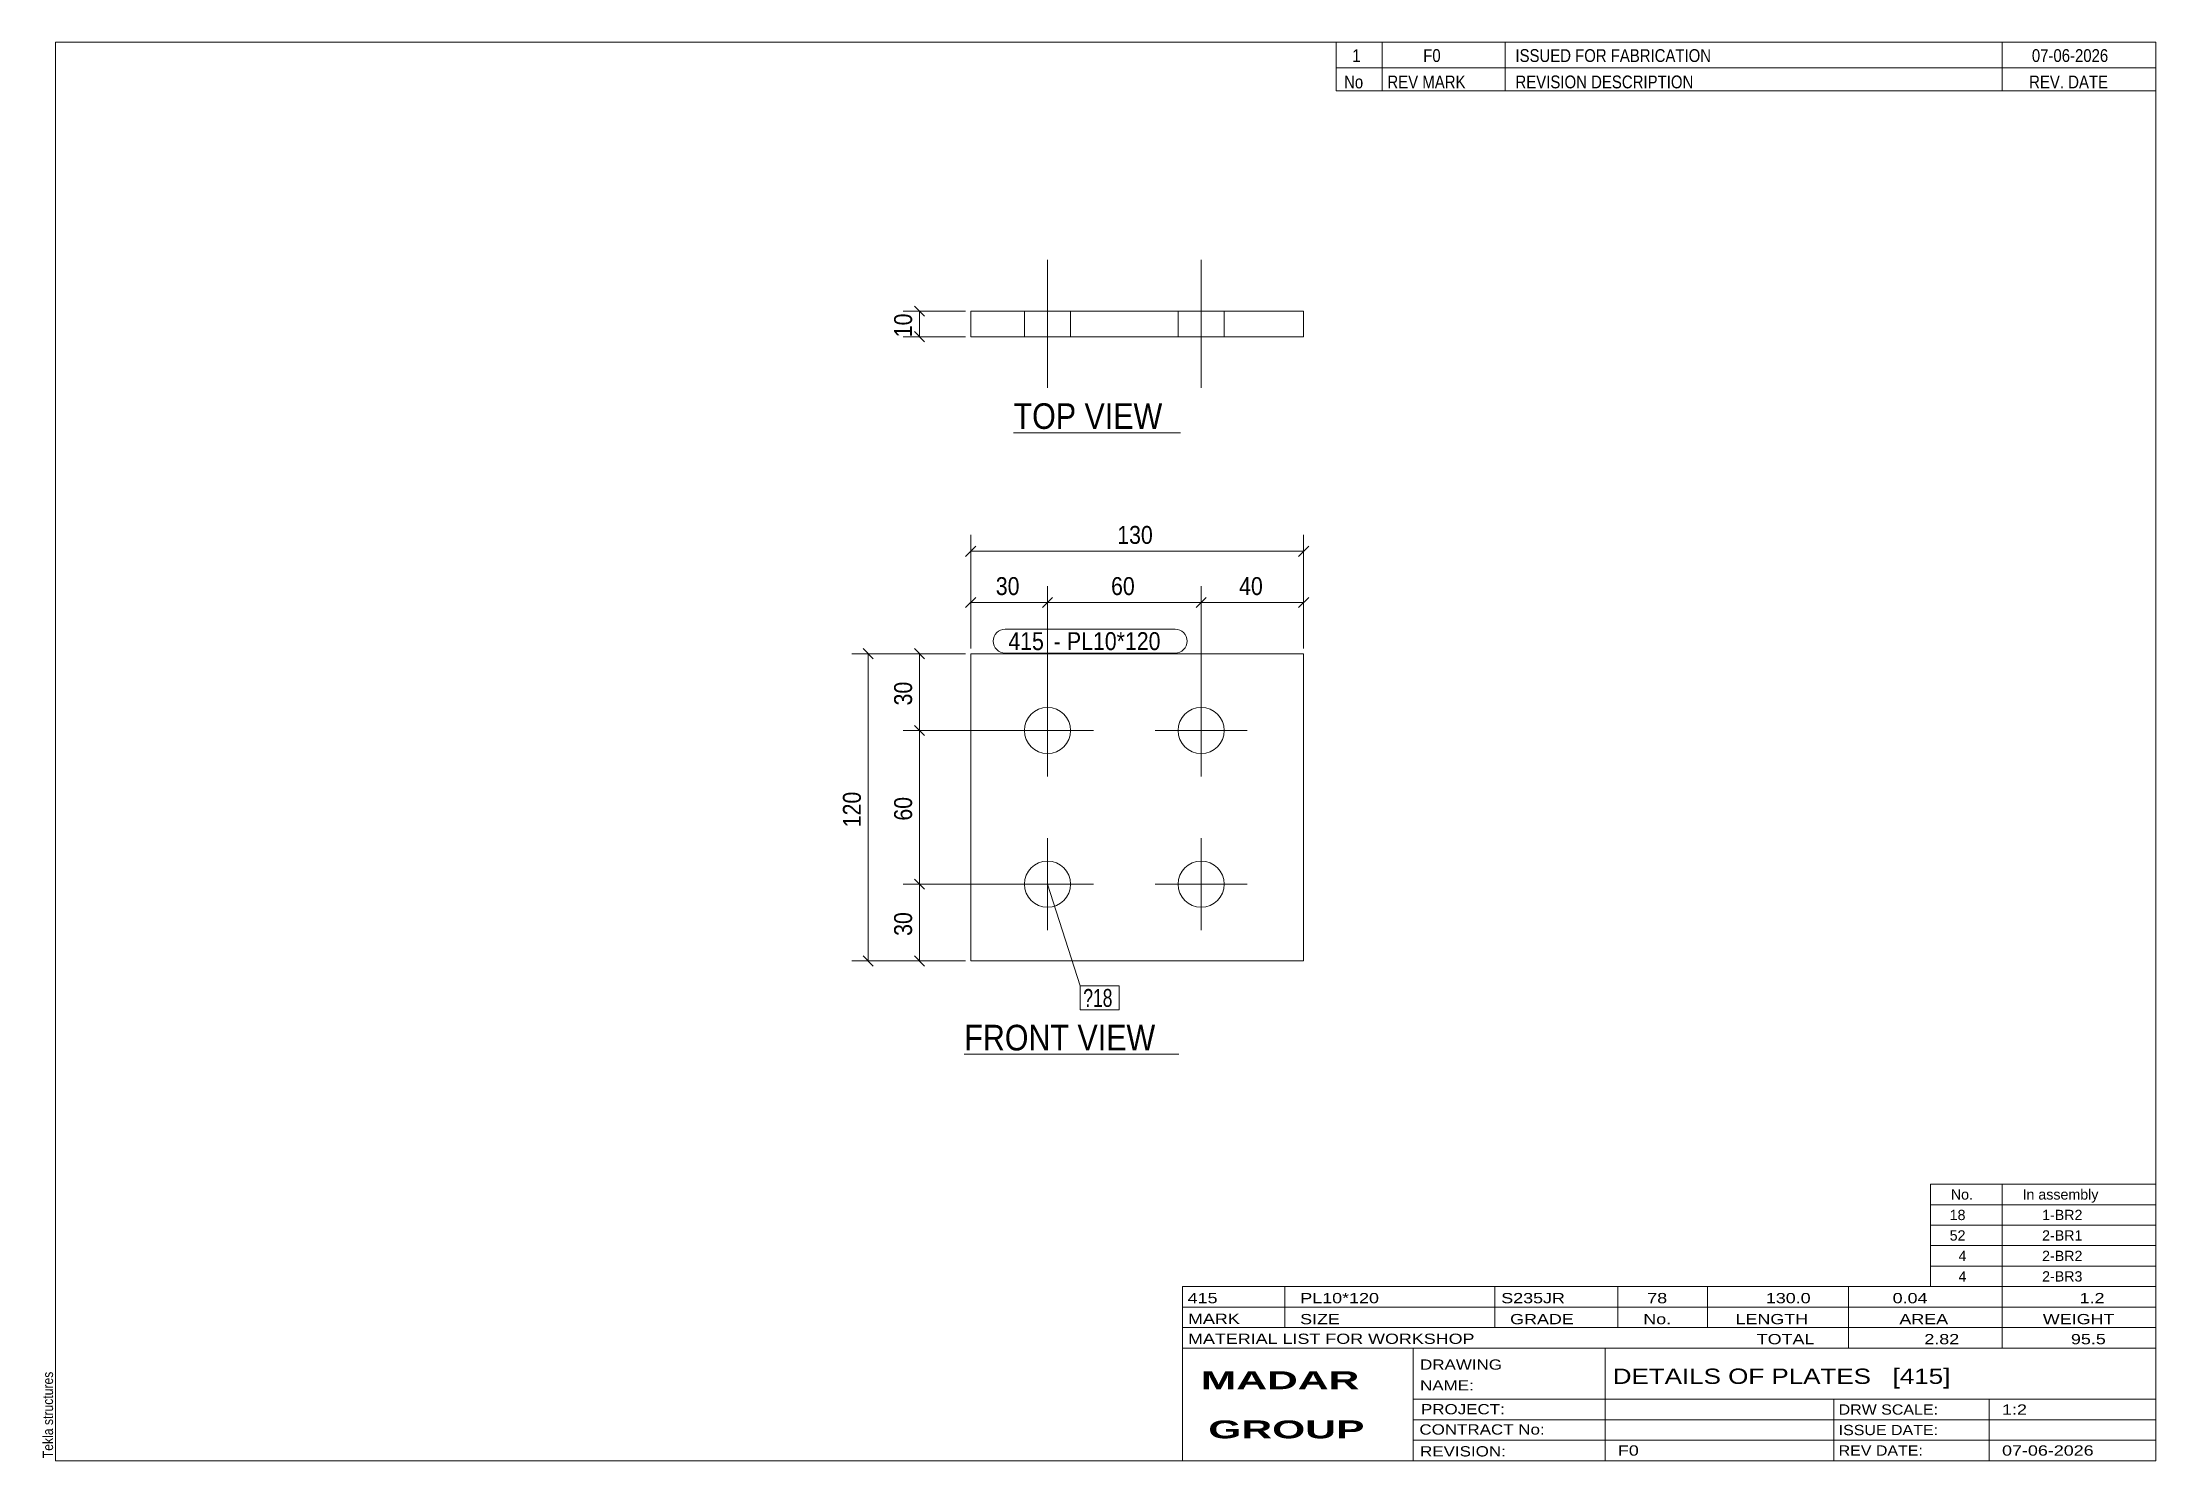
# Model space of a CAD drawing. Header units: millimetres. Extents: x 2 to 415, y 5 to 282.
import ezdxf

# ---------------------------------------------------------------- set-up
doc = ezdxf.new("R2010")
doc.units = ezdxf.units.MM
doc.linetypes.add('XKITLINE00', pattern=[0])
for name, color, linetype, lineweight in [('Bolt', 3, 'Continuous', 0), ('BoltMark', 7, 'Continuous', 0), ('Dimensions', 7, 'Continuous', 0), ('DrawingSheet', 5, 'Continuous', 0), ('OtherObjectType', 7, 'Continuous', 0), ('Part', 2, 'Continuous', 0), ('PartMark', 7, 'Continuous', 0)]:
    doc.layers.add(name, color=color, linetype=linetype, lineweight=lineweight)
doc.styles.add('ARIAL', font='ARIAL.TTF')
doc.styles.add('ARIAL_BOLD', font='ARIALBD.TTF')
doc.styles.add('ARIAL_NARROW', font='ARIALN.TTF')

# ---------------------------------------------------------------- blocks, each defined once
blk = doc.blocks.new('*A1')
at = {"layer": 'Bolt', "color": 3, "linetype": 'XKITLINE00', "lineweight": 0}
for p, q in [((198.65, 138.6), (198.65, 156.6)), ((228.65, 138.6), (228.65, 156.6)), ((207.65, 147.6), (189.65, 147.6)), ((237.65, 147.6), (219.65, 147.6)), ((198.65, 108.6), (198.65, 126.6)), ((228.65, 108.6), (228.65, 126.6)), ((207.65, 117.6), (189.65, 117.6)), ((237.65, 117.6), (219.65, 117.6))]:
    blk.add_line(p, q, dxfattribs=at)
for centre in [(198.65, 147.6), (228.65, 147.6), (198.65, 117.6), (228.65, 117.6)]:
    blk.add_circle(centre, 4.5, dxfattribs=at)
blk = doc.blocks.new('*A2')
at = {"layer": 'Part', "color": 2, "linetype": 'XKITLINE00', "lineweight": 0}
for p, q in [((183.65, 102.6), (183.65, 162.6)), ((183.65, 162.6), (248.65, 162.6)), ((248.65, 162.6), (248.65, 102.6)), ((248.65, 102.6), (183.65, 102.6))]:
    blk.add_line(p, q, dxfattribs=at)
blk = doc.blocks.new('*A3')
at = {"layer": 'Bolt', "color": 3, "linetype": 'XKITLINE00', "lineweight": 0}
for p, q in [((198.65, 239.5), (198.65, 214.5)), ((198.65, 239.5), (198.65, 214.5)), ((228.65, 239.5), (228.65, 214.5)), ((228.65, 239.5), (228.65, 214.5)), ((194.15, 229.5), (194.15, 224.5)), ((194.15, 229.5), (194.15, 224.5)), ((203.15, 229.5), (203.15, 224.5)), ((203.15, 229.5), (203.15, 224.5)), ((224.15, 229.5), (224.15, 224.5)), ((224.15, 229.5), (224.15, 224.5)), ((233.15, 229.5), (233.15, 224.5)), ((233.15, 229.5), (233.15, 224.5))]:
    blk.add_line(p, q, dxfattribs=at)
blk = doc.blocks.new('*A4')
at = {"layer": 'Part', "color": 2, "linetype": 'XKITLINE00', "lineweight": 0}
for p, q in [((183.65, 224.5), (183.65, 229.5)), ((248.65, 229.5), (183.65, 229.5)), ((248.65, 224.5), (248.65, 229.5)), ((248.65, 224.5), (183.65, 224.5))]:
    blk.add_line(p, q, dxfattribs=at)
blk = doc.blocks.new('*A5')
at = {"layer": 'DrawingSheet', "color": 5, "linetype": 'XKITLINE00', "lineweight": 0}
for p, q in [((415, 282), (5, 282)), ((5, 282), (5, 5)), ((415, 5), (415, 282)), ((5, 5), (415, 5))]:
    blk.add_line(p, q, dxfattribs=at)
at = {"layer": 'DrawingSheet', "color": 5, "style": 'ARIAL', "width": 0.85}
blk.add_text('Tekla structures', height=2, rotation=90, dxfattribs=at).set_placement((4.5, 5.5))
blk = doc.blocks.new('*A6')
at = {"layer": 'OtherObjectType', "color": 7, "linetype": 'XKITLINE00', "lineweight": 0}
for p, q in [((371, 59), (415, 59)), ((371, 55), (371, 59)), ((385, 55), (385, 59)), ((415, 55), (415, 59)), ((371, 55), (415, 55)), ((371, 51), (371, 55)), ((385, 51), (385, 55)), ((415, 51), (415, 55)), ((371, 51), (415, 51)), ((371, 47), (371, 51)), ((385, 47), (385, 51)), ((415, 47), (415, 51)), ((371, 47), (415, 47)), ((371, 43), (371, 47)), ((385, 43), (385, 47)), ((415, 43), (415, 47)), ((371, 43), (415, 43)), ((371, 39), (371, 43)), ((385, 39), (385, 43)), ((415, 39), (415, 43)), ((371, 39), (415, 39))]:
    blk.add_line(p, q, dxfattribs=at)
at = {"layer": 'OtherObjectType', "color": 7, "style": 'ARIAL_NARROW', "width": 1.211571}
for s, p in [('No.', (375, 56)), ('In assembly', (389, 56)), ('18', (374.77, 52)), ('1-BR2', (392.82, 52)), ('52', (374.77, 48)), ('2-BR1', (392.82, 48)), ('4', (376.5, 44)), ('2-BR2', (392.82, 44)), ('4', (376.5, 40)), ('2-BR3', (392.82, 40))]:
    blk.add_text(s, height=2, dxfattribs=at).set_placement(p)
blk = doc.blocks.new('*A7')
at = {"layer": 'OtherObjectType', "color": 7, "linetype": 'XKITLINE00', "lineweight": 0}
for p, q in [((255, 282), (415, 282)), ((415, 282), (255, 282)), ((255, 282), (255, 277)), ((264, 282), (264, 277)), ((288, 282), (288, 277)), ((385, 282), (385, 277)), ((415, 282), (415, 277)), ((255, 277), (415, 277)), ((255, 277), (255, 272.5)), ((255, 277), (415, 277)), ((264, 277), (264, 272.5)), ((288, 277), (288, 272.5)), ((385, 277), (385, 272.5)), ((415, 277), (415, 272.5)), ((415, 272.5), (255, 272.5))]:
    blk.add_line(p, q, dxfattribs=at)
at = {"layer": 'OtherObjectType', "color": 7, "style": 'ARIAL_NARROW'}
for s, width, p in [('1', 1.017001, (258.16, 278.15)), ('F0', 1.017001, (272, 278.15)), ('ISSUED FOR FABRICATION', 1.017001, (290, 278.15)), ('07-06-2026', 1.017001, (390.82, 278.15)), ('No', 1.02, (256.54, 273)), ('REV MARK', 1.02, (265, 273)), ('REVISION DESCRIPTION', 1.02, (290, 273)), ('REV. DATE', 1.02, (390.28, 273))]:
    blk.add_text(s, height=2.5, dxfattribs=dict(at, width=width)).set_placement(p)
blk = doc.blocks.new('*A8')
at = {"layer": 'OtherObjectType', "color": 7, "linetype": 'XKITLINE00', "lineweight": 0}
for p, q in [((225, 39), (415, 39)), ((225, 39), (225, 35)), ((225, 39), (415, 39)), ((245, 35), (245, 39)), ((286, 35), (286, 39)), ((310, 35), (310, 39)), ((327.5, 35), (327.5, 39)), ((355, 35), (355, 39)), ((385, 35), (385, 39)), ((415, 35), (415, 39)), ((225, 35), (415, 35)), ((225, 35), (225, 5)), ((225, 35), (415, 35)), ((245, 31), (245, 35)), ((286, 31), (286, 35)), ((310, 31), (310, 35)), ((327.5, 31), (327.5, 35)), ((355, 31), (355, 35)), ((385, 31), (385, 35)), ((415, 31), (415, 35)), ((225, 31), (415, 31)), ((355, 27), (355, 31)), ((385, 27), (385, 31)), ((415, 27), (415, 31)), ((225, 27), (415, 27)), ((270, 21), (270, 27)), ((307.5, 17), (307.5, 27)), ((415, 21), (415, 27)), ((270, 21), (270, 5)), ((415, 17), (415, 21)), ((270, 17), (415, 17)), ((307.5, 5), (307.5, 17)), ((352.16, 13), (352.16, 17)), ((382.5, 5), (382.5, 17)), ((415, 13), (415, 17)), ((270, 13), (415, 13)), ((352.16, 5), (352.16, 13)), ((415, 9), (415, 13)), ((270, 9), (415, 9)), ((415, 5), (415, 9)), ((225, 5), (415, 5)), ((262.5, 5), (415, 5))]:
    blk.add_line(p, q, dxfattribs=at)
at = {"layer": 'OtherObjectType', "color": 7, "style": 'ARIAL_NARROW'}
for s, height, width, p in [('415', 2, 1.525501, (226.01, 35.76)), ('PL10*120', 2, 1.525501, (248, 35.76)), ('S235JR', 2, 1.525501, (287.22, 35.76)), ('78', 2, 1.525501, (315.73, 35.76)), ('130.0', 2, 1.525501, (338.88, 35.76)), ('0.04', 2, 1.525501, (363.64, 35.76)), ('1.2', 2, 1.525501, (400.14, 35.76)), ('MARK', 2, 1.525501, (226.08, 31.73)), ('SIZE', 2, 1.525501, (247.96, 31.66)), ('GRADE', 2, 1.525501, (288.96, 31.66)), ('No.', 2, 1.525501, (314.96, 31.66)), ('LENGTH', 2, 1.525501, (332.96, 31.66)), ('AREA', 2, 1.525501, (364.96, 31.66)), ('WEIGHT', 2, 1.525501, (392.96, 31.66)), ('MATERIAL LIST FOR WORKSHOP', 2, 1.525501, (226.08, 27.82)), ('TOTAL', 2, 1.525501, (337.1, 27.75)), ('2.82', 2, 1.525501, (369.83, 27.75)), ('95.5', 2, 1.525501, (398.45, 27.75)), ('DRAWING', 2, 1.445, (271.38, 22.78)), ('NAME:', 2, 1.445, (271.38, 18.72)), ('DETAILS OF PLATES   [415]', 3, 1.474651, (309, 20)), ('PROJECT:', 2, 1.445, (271.55, 14.07)), ('DRW SCALE:', 2, 1.36, (353.1, 14)), ('1:2', 2, 1.525501, (385, 14)), ('CONTRACT No:', 2, 1.445, (271.25, 10.11)), ('ISSUE DATE:', 2, 1.36, (353.1, 10)), ('REVISION:', 2, 1.445, (271.38, 5.84)), ('F0', 2, 1.525501, (310, 6)), ('REV DATE:', 2, 1.36, (353.1, 6)), ('07-06-2026', 2, 1.525501, (385, 6))]:
    blk.add_text(s, height=height, dxfattribs=dict(at, width=width)).set_placement(p)
at = {"layer": 'OtherObjectType', "color": 1, "style": 'ARIAL_BOLD', "width": 1.7}
for s, p in [('MADAR ', (228.58, 18.97)), ('GROUP', (230.03, 9.37))]:
    blk.add_text(s, height=3.5, dxfattribs=at).set_placement(p)
blk = doc.blocks.new('*A9')
at = {"layer": 'Dimensions', "color": 7, "linetype": 'XKITLINE00', "lineweight": 0}
for p, q in [((183.65, 163.6), (183.65, 185.8)), ((248.65, 163.6), (248.65, 185.8)), ((184.64, 183.59), (182.66, 181.61)), ((183.65, 182.6), (248.65, 182.6)), ((249.64, 183.59), (247.66, 181.61))]:
    blk.add_line(p, q, dxfattribs=at)
at = {"layer": 'Dimensions', "color": 3}
for p in [(183.65, 182.6), (248.65, 182.6)]:
    blk.add_point(p, dxfattribs=at)
at = {"layer": 'Dimensions', "color": 3, "style": 'ARIAL', "width": 0.85}
blk.add_text('130', height=3.5, dxfattribs=at).set_placement((212.26, 184.05))
blk = doc.blocks.new('*A10')
at = {"layer": 'Dimensions', "color": 7, "linetype": 'XKITLINE00', "lineweight": 0}
for p, q in [((184.64, 173.59), (182.66, 171.61)), ((183.65, 163.6), (183.65, 175.8)), ((199.64, 173.59), (197.66, 171.61)), ((198.65, 148.6), (198.65, 175.8)), ((183.65, 172.6), (198.65, 172.6))]:
    blk.add_line(p, q, dxfattribs=at)
at = {"layer": 'Dimensions', "color": 3}
for p in [(183.65, 172.6), (198.65, 172.6)]:
    blk.add_point(p, dxfattribs=at)
at = {"layer": 'Dimensions', "color": 3, "style": 'ARIAL', "width": 0.85}
blk.add_text('30', height=3.5, dxfattribs=at).set_placement((188.55, 174.05))
blk = doc.blocks.new('*A11')
at = {"layer": 'Dimensions', "color": 7, "linetype": 'XKITLINE00', "lineweight": 0}
for p, q in [((199.64, 173.59), (197.66, 171.61)), ((198.65, 148.6), (198.65, 175.8)), ((229.64, 173.59), (227.66, 171.61)), ((228.65, 148.6), (228.65, 175.8)), ((198.65, 172.6), (228.65, 172.6))]:
    blk.add_line(p, q, dxfattribs=at)
at = {"layer": 'Dimensions', "color": 3}
for p in [(198.65, 172.6), (228.65, 172.6)]:
    blk.add_point(p, dxfattribs=at)
at = {"layer": 'Dimensions', "color": 3, "style": 'ARIAL', "width": 0.85}
blk.add_text('60', height=3.5, dxfattribs=at).set_placement((211.05, 174.05))
blk = doc.blocks.new('*A12')
at = {"layer": 'Dimensions', "color": 7, "linetype": 'XKITLINE00', "lineweight": 0}
for p, q in [((229.64, 173.59), (227.66, 171.61)), ((228.65, 148.6), (228.65, 175.8)), ((249.64, 173.59), (247.66, 171.61)), ((248.65, 163.6), (248.65, 175.8)), ((228.65, 172.6), (248.65, 172.6))]:
    blk.add_line(p, q, dxfattribs=at)
at = {"layer": 'Dimensions', "color": 3}
for p in [(228.65, 172.6), (248.65, 172.6)]:
    blk.add_point(p, dxfattribs=at)
at = {"layer": 'Dimensions', "color": 3, "style": 'ARIAL', "width": 0.85}
blk.add_text('40', height=3.5, dxfattribs=at).set_placement((236.05, 174.05))
blk = doc.blocks.new('*A13')
at = {"layer": 'Dimensions', "color": 7, "linetype": 'XKITLINE00', "lineweight": 0}
for p, q in [((182.65, 162.6), (160.45, 162.6)), ((162.66, 163.59), (164.64, 161.61)), ((163.65, 102.6), (163.65, 162.6)), ((162.66, 103.59), (164.64, 101.61)), ((182.65, 102.6), (160.45, 102.6))]:
    blk.add_line(p, q, dxfattribs=at)
at = {"layer": 'Dimensions', "color": 3}
for p in [(163.65, 162.6), (163.65, 102.6)]:
    blk.add_point(p, dxfattribs=at)
at = {"layer": 'Dimensions', "color": 3, "style": 'ARIAL', "width": 0.85}
blk.add_text('120', height=3.5, rotation=90.0002, dxfattribs=at).set_placement((162.2, 128.71))
blk = doc.blocks.new('*A14')
at = {"layer": 'Dimensions', "color": 7, "linetype": 'XKITLINE00', "lineweight": 0}
for p, q in [((197.65, 117.6), (170.45, 117.6)), ((172.66, 118.59), (174.64, 116.61)), ((173.65, 102.6), (173.65, 117.6)), ((172.66, 103.59), (174.64, 101.61)), ((182.65, 102.6), (170.45, 102.6))]:
    blk.add_line(p, q, dxfattribs=at)
at = {"layer": 'Dimensions', "color": 3}
for p in [(173.65, 117.6), (173.65, 102.6)]:
    blk.add_point(p, dxfattribs=at)
at = {"layer": 'Dimensions', "color": 3, "style": 'ARIAL', "width": 0.85}
blk.add_text('30', height=3.5, rotation=90.0002, dxfattribs=at).set_placement((172.2, 107.5))
blk = doc.blocks.new('*A15')
at = {"layer": 'Dimensions', "color": 7, "linetype": 'XKITLINE00', "lineweight": 0}
for p, q in [((172.66, 148.59), (174.64, 146.61)), ((197.65, 147.6), (170.45, 147.6)), ((173.65, 117.6), (173.65, 147.6)), ((197.65, 117.6), (170.45, 117.6)), ((172.66, 118.59), (174.64, 116.61))]:
    blk.add_line(p, q, dxfattribs=at)
at = {"layer": 'Dimensions', "color": 3}
for p in [(173.65, 147.6), (173.65, 117.6)]:
    blk.add_point(p, dxfattribs=at)
at = {"layer": 'Dimensions', "color": 3, "style": 'ARIAL', "width": 0.85}
blk.add_text('60', height=3.5, rotation=90.0002, dxfattribs=at).set_placement((172.2, 130))
blk = doc.blocks.new('*A16')
at = {"layer": 'Dimensions', "color": 7, "linetype": 'XKITLINE00', "lineweight": 0}
for p, q in [((182.65, 162.6), (170.45, 162.6)), ((172.66, 163.59), (174.64, 161.61)), ((173.65, 147.6), (173.65, 162.6)), ((172.66, 148.59), (174.64, 146.61)), ((197.65, 147.6), (170.45, 147.6))]:
    blk.add_line(p, q, dxfattribs=at)
at = {"layer": 'Dimensions', "color": 3}
for p in [(173.65, 162.6), (173.65, 147.6)]:
    blk.add_point(p, dxfattribs=at)
at = {"layer": 'Dimensions', "color": 3, "style": 'ARIAL', "width": 0.85}
blk.add_text('30', height=3.5, rotation=90.0002, dxfattribs=at).set_placement((172.2, 152.5))
blk = doc.blocks.new('*A17')
at = {"layer": 'BoltMark', "color": 7, "linetype": 'XKITLINE00', "lineweight": 0}
for p, q in [((198.65, 117.6), (205.03, 97.73)), ((205.03, 97.73), (212.61, 97.73)), ((205.03, 93.03), (205.03, 97.73)), ((212.61, 93.03), (212.61, 97.73)), ((205.03, 93.03), (212.61, 93.03))]:
    blk.add_line(p, q, dxfattribs=at)
at = {"layer": 'BoltMark', "color": 3, "style": 'ARIAL_NARROW', "width": 0.85}
blk.add_text('?18', height=3.5, dxfattribs=at).set_placement((205.63, 93.63))
blk = doc.blocks.new('*A18')
at = {"layer": 'PartMark', "color": 7, "linetype": 'XKITLINE00', "lineweight": 0}
for p, q in [((190.4, 167.4), (223.55, 167.4)), ((190.4, 162.7), (223.55, 162.7))]:
    blk.add_line(p, q, dxfattribs=at)
for centre, start, end in [((190.4, 165.05), 90, 270), ((223.55, 165.05), 270, 90)]:
    blk.add_arc(centre, 2.35, start, end, dxfattribs=at)
at = {"layer": 'PartMark', "color": 1, "style": 'ARIAL', "width": 0.85}
blk.add_text('415', height=3.5, dxfattribs=at).set_placement((191, 163.3))
at = {"layer": 'PartMark', "color": 3, "style": 'ARIAL', "width": 0.85}
for s, p in [('PL10*120', (202.44, 163.3)), ('-', (199.84, 163.3))]:
    blk.add_text(s, height=3.5, dxfattribs=at).set_placement(p)
blk = doc.blocks.new('*A19')
at = {"layer": 'OtherObjectType', "color": 7, "linetype": 'XKITLINE00', "lineweight": 0}
blk.add_line((182.4, 84.38), (224.25, 84.38), dxfattribs=at)
at = {"layer": 'OtherObjectType', "color": 3, "style": 'ARIAL', "width": 0.85}
blk.add_text('FRONT VIEW', height=5, dxfattribs=at).set_placement((182.4, 85.13))
blk = doc.blocks.new('*A20')
at = {"layer": 'Dimensions', "color": 7, "linetype": 'XKITLINE00', "lineweight": 0}
for p, q in [((182.65, 229.5), (170.45, 229.5)), ((172.66, 230.49), (174.64, 228.51)), ((173.65, 224.5), (173.65, 229.5)), ((182.65, 224.5), (170.45, 224.5)), ((172.66, 225.49), (174.64, 223.51))]:
    blk.add_line(p, q, dxfattribs=at)
at = {"layer": 'Dimensions', "color": 3}
for p in [(173.65, 229.5), (173.65, 224.5)]:
    blk.add_point(p, dxfattribs=at)
at = {"layer": 'Dimensions', "color": 3, "style": 'ARIAL', "width": 0.85}
blk.add_text('10', height=3.5, rotation=90.0002, dxfattribs=at).set_placement((172.2, 224.4))
blk = doc.blocks.new('*A21')
at = {"layer": 'OtherObjectType', "color": 7, "linetype": 'XKITLINE00', "lineweight": 0}
blk.add_line((192.02, 205.75), (224.63, 205.75), dxfattribs=at)
at = {"layer": 'OtherObjectType', "color": 3, "style": 'ARIAL', "width": 0.85}
blk.add_text('TOP VIEW', height=5, dxfattribs=at).set_placement((192.02, 206.5))

msp = doc.modelspace()

# ---------------------------------------------------------------- block references
at = {"lineweight": 0}
for name in ['*A5', '*A7', '*A3', '*A20', '*A4', '*A21', '*A9', '*A10', '*A11', '*A12', '*A18', '*A13', '*A16', '*A2', '*A1', '*A15', '*A14', '*A17', '*A19', '*A6', '*A8']:
    msp.add_blockref(name, (0, 0), dxfattribs=at)

doc.saveas('drawing.dxf')
